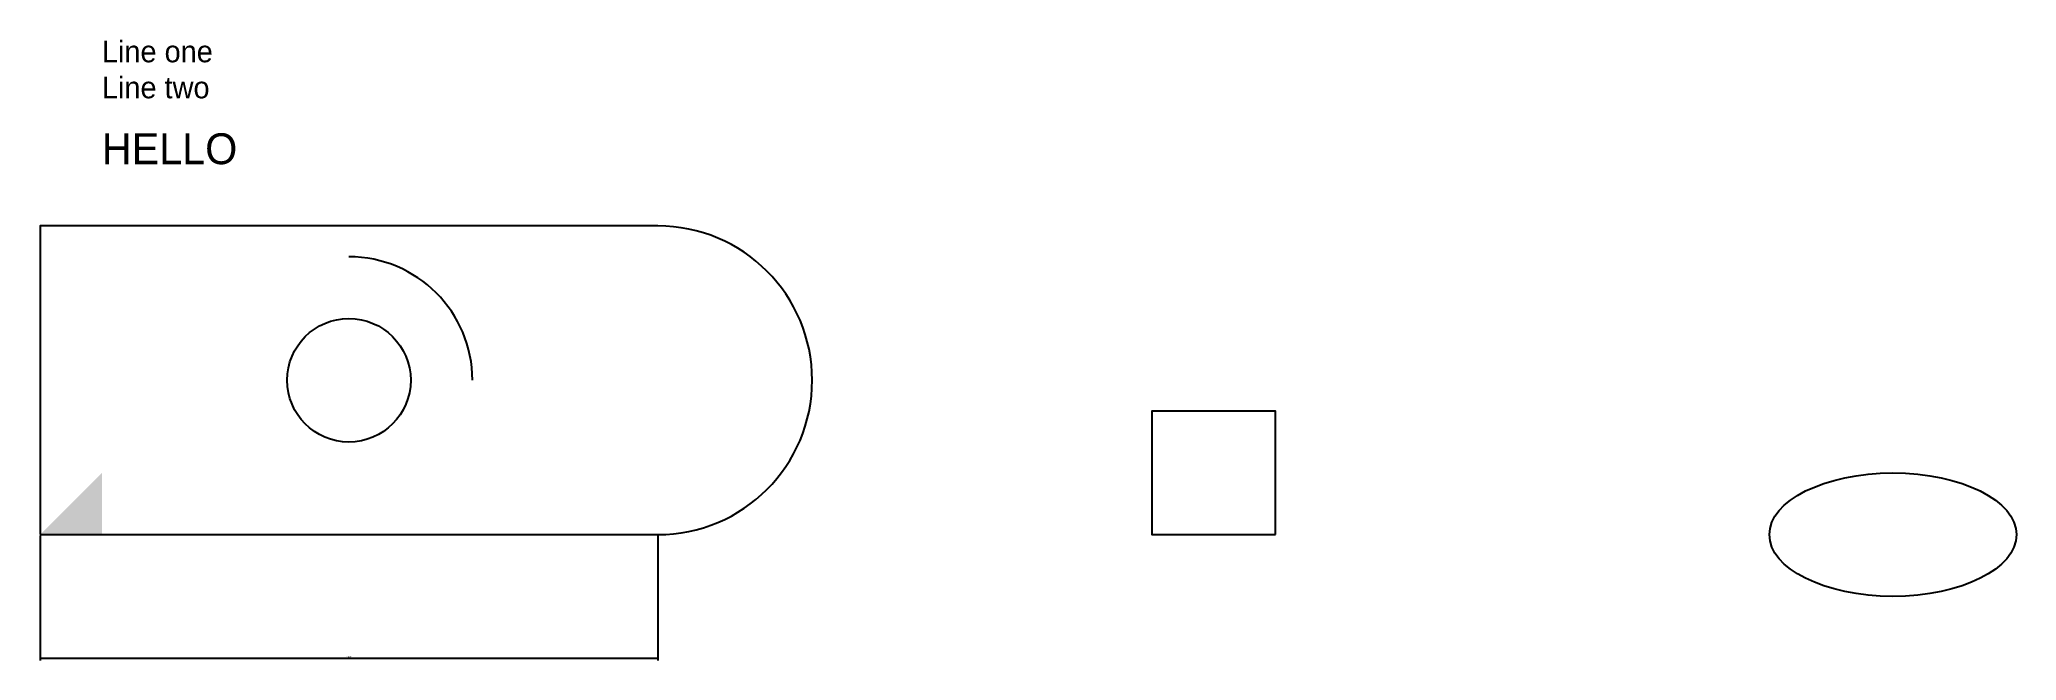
# Model space of a CAD drawing. Header units: millimetres. Extents: x 0 to 320, y -20 to 80.
import ezdxf

# ---------------------------------------------------------------- set-up
doc = ezdxf.new("R2010")
doc.units = ezdxf.units.MM
doc.layers.add('NOTES', color=3, linetype='Continuous')
doc.layers.add('OUTLINE', color=1, linetype='Continuous')
doc.styles.add('OpenSansCondensed-Light', font='OpenSansCondensed-Light.ttf')
doc.dimstyles.new('EZDXF', dxfattribs={"dimtxt": 0.25, "dimasz": 0.175, "dimexe": 0.375, "dimexo": 0.125, "dimgap": 0.1, "dimtad": 1, "dimlfac": 100, "dimzin": 12, "dimdsep": 46, "dimtxsty": 'OpenSansCondensed-Light', "dimblk": 'ARCHTICK', "dimcen": 2.5, "dimazin": 3, "dimtfac": 0.5, "dimtmove": 2, "dimatfit": 3})

# ---------------------------------------------------------------- blocks, each defined once
blk = doc.blocks.new('BOX')
blk.add_lwpolyline([(0, 0), (10, 0), (10, 10), (0, 10)], close=True)
blk = doc.blocks.new('_ARCHTICK')
at = {"color": 0, "linetype": 'BYBLOCK', "const_width": 0.15}
blk.add_lwpolyline([(-0.5, -0.5), (0.5, 0.5)], dxfattribs=at)

msp = doc.modelspace()

# ---------------------------------------------------------------- hatches: boundary and pattern name
msp.add_hatch(color=2).paths.add_polyline_path([(0, 0), (10, 0), (10, 10)])

# ---------------------------------------------------------------- linework, layer by layer
msp.add_ellipse((300, 0), major_axis=(20, 0), ratio=0.5)
at = {"layer": 'OUTLINE'}
msp.add_line((0, 0), (100, 0), dxfattribs=at)
msp.add_lwpolyline([(0, 0), (100, 0, 1), (100, 50), (0, 50)], format="xyb", close=True, dxfattribs=at)
msp.add_circle((50, 25), 10, dxfattribs=at)
msp.add_arc((50, 25), 20, 0, 90, dxfattribs=at)

# ---------------------------------------------------------------- block references
at = {"xscale": 2, "yscale": 2, "rotation": 90}
msp.add_blockref('BOX', (200, 0), dxfattribs=at)

# ---------------------------------------------------------------- texts
at = {"layer": 'NOTES'}
msp.add_text('HELLO', height=5, dxfattribs=at).set_placement((10, 60))
at = {"layer": 'NOTES', "insert": (10, 80), "char_height": 3.5, "attachment_point": 1}
msp.add_mtext('Line one\\PLine two', dxfattribs=at)

# ---------------------------------------------------------------- dimensions: what is measured, and where the dimension line sits
msp.add_linear_dim(base=(0, -20), p1=(0, 0), p2=(100, 0), dimstyle='EZDXF').render()

doc.saveas('drawing.dxf')
